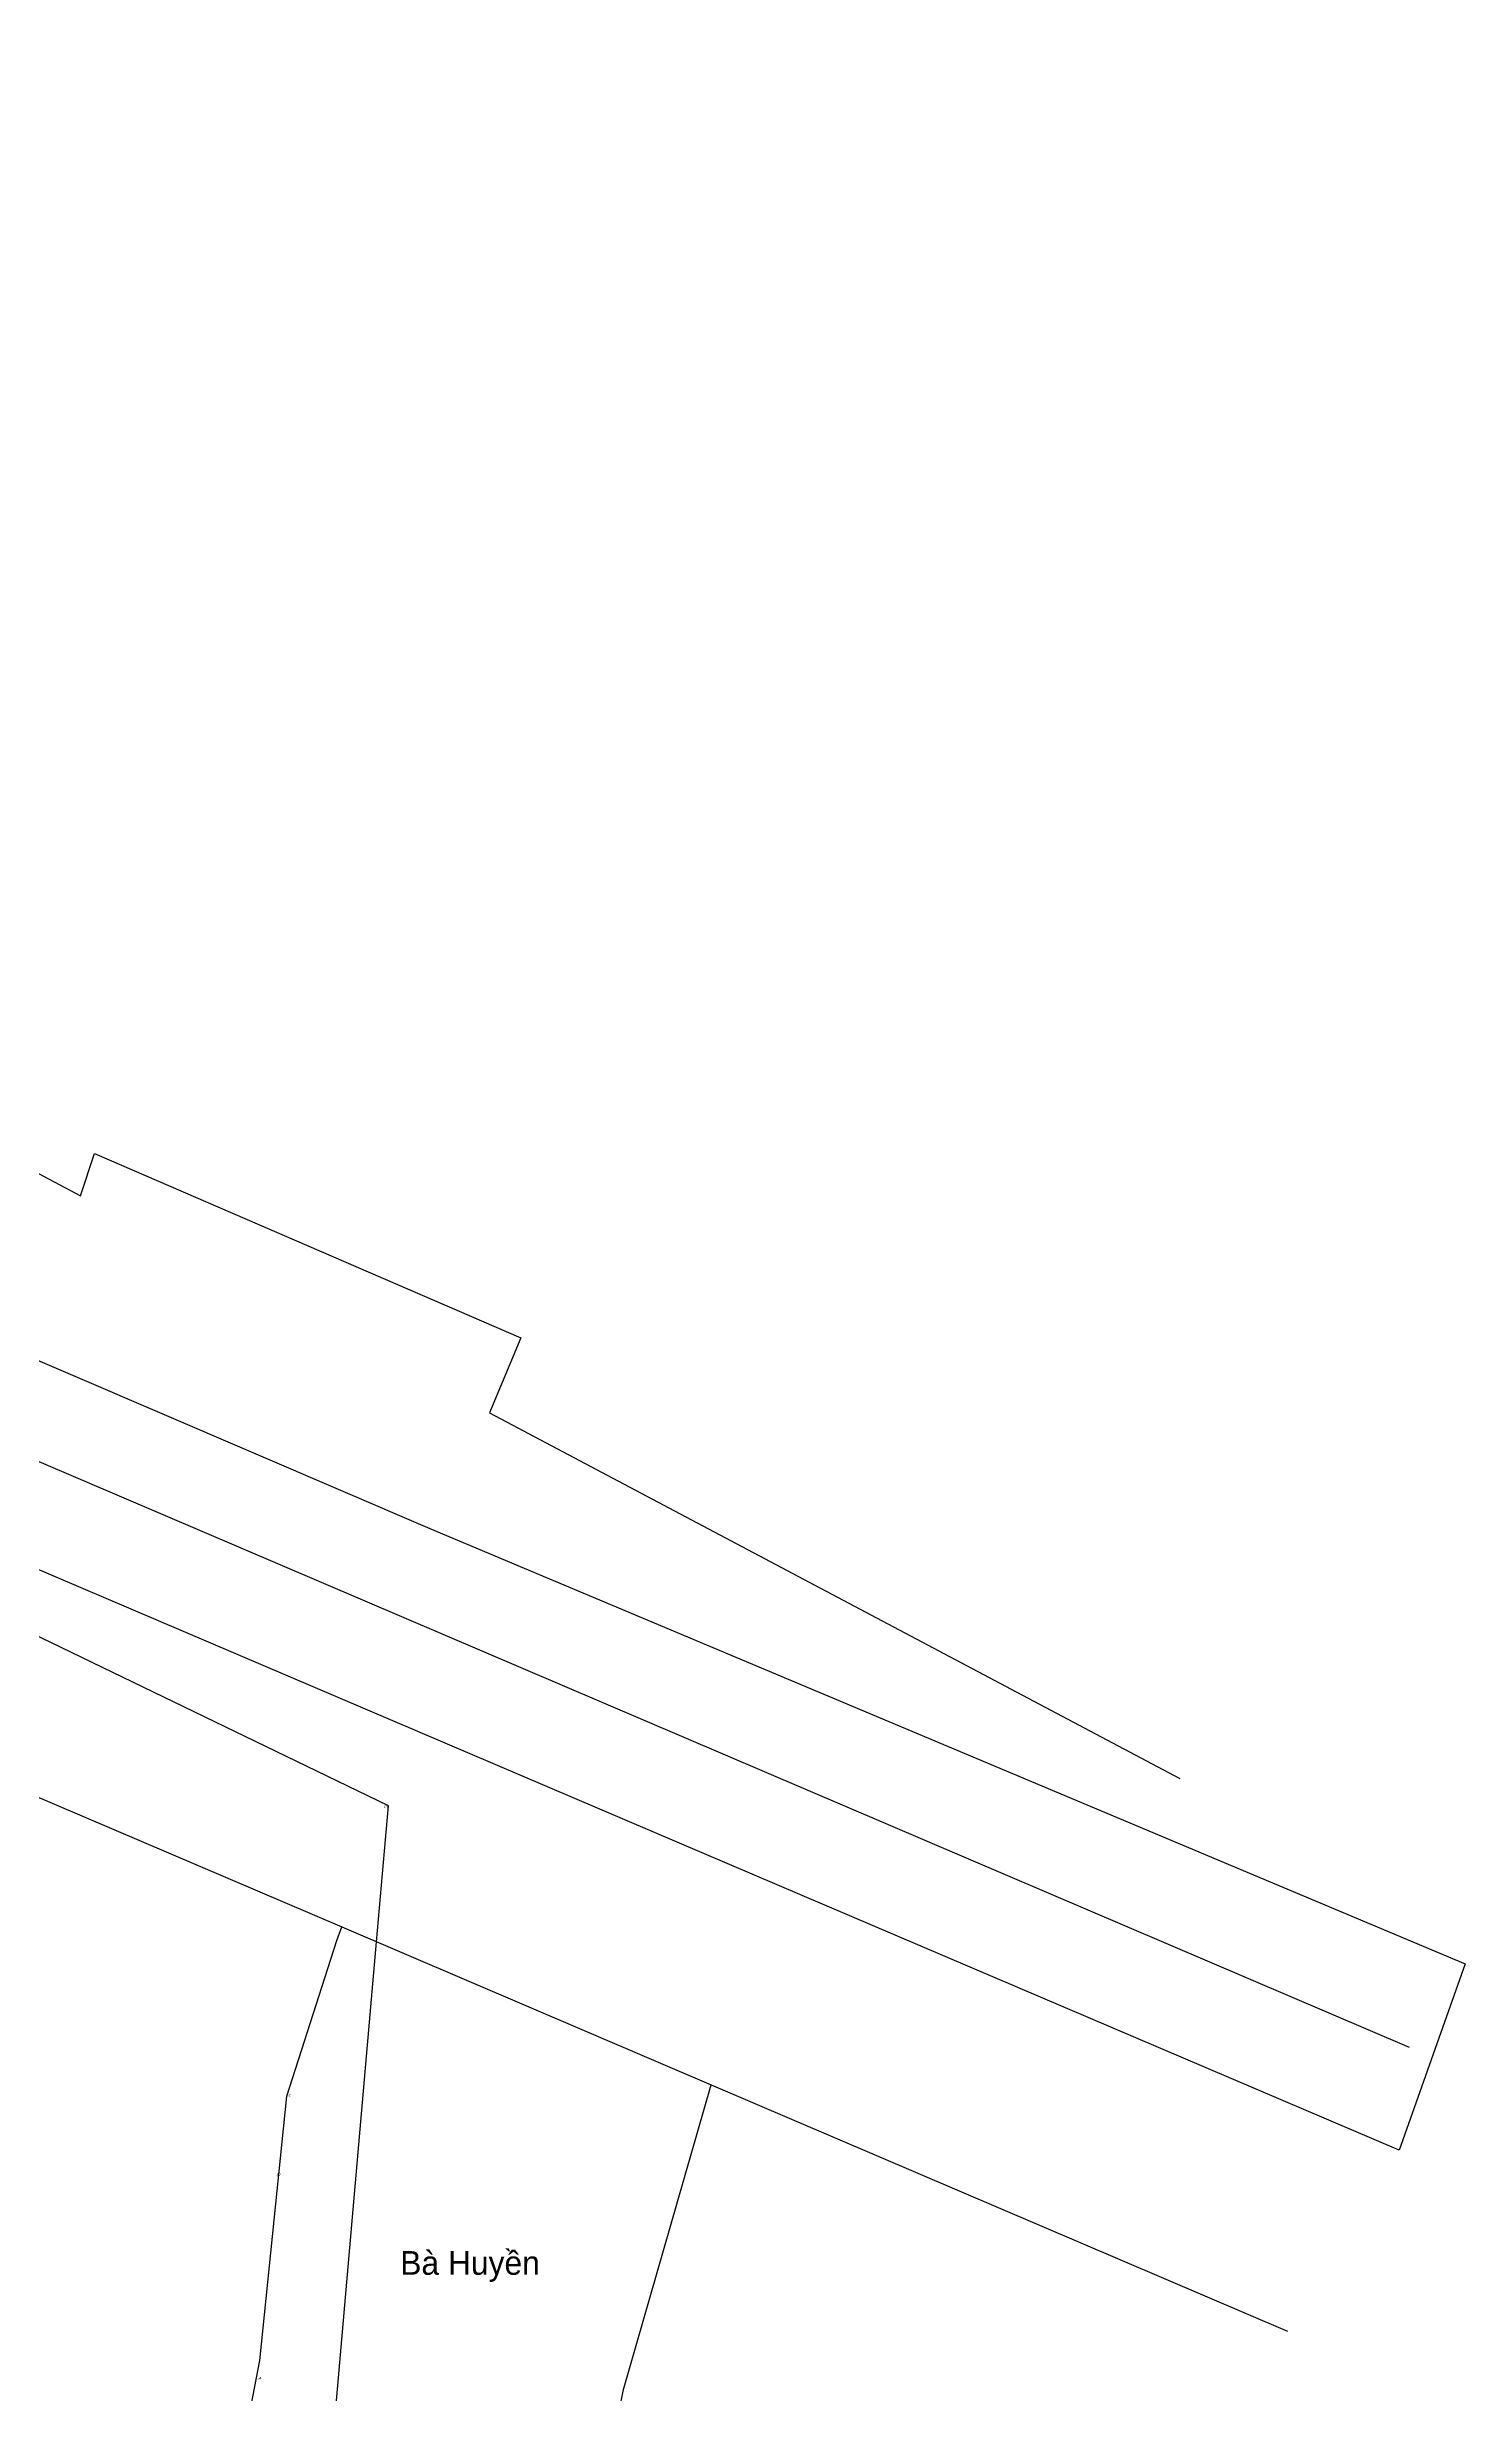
# Model space of a CAD drawing. Extents: x 550048 to 550251, y 1838135 to 1838333.
# Drawn here: x 550191.2 to 550250.9, y 1838234.7 to 1838333.4 of the extents above; entities that cross this region are included whole.
import ezdxf

# ---------------------------------------------------------------- set-up
doc = ezdxf.new("R2010")
doc.units = 0
for name, color, linetype in [('Level 10', 7, 'Continuous'), ('Level 12', 7, 'Continuous'), ('Level 15', 7, 'Continuous'), ('Level 22', 7, 'Continuous'), ('Level 23', 7, 'Continuous'), ('Level 29', 7, 'Continuous'), ('Level 7', 7, 'Continuous')]:
    doc.layers.add(name, color=color, linetype=linetype)

msp = doc.modelspace()

# ---------------------------------------------------------------- linework, layer by layer
at = {"layer": 'Level 10'}
for p, q in [((550185.7836, 1838261.8897), (550203.6264, 1838254.2656)), ((550203.6264, 1838254.2656), (550219.1781, 1838247.6205)), ((550219.1781, 1838247.6205), (550243.4287, 1838237.2584))]:
    msp.add_line(p, q, dxfattribs=at)
for points in [[(550195.93, 1838167.43), (550197.75, 1838181.05), (550196.59, 1838195.31), (550196.21, 1838201.61), (550196.81, 1838211.24), (550198.519, 1838227.361), (550200.18, 1838236.03), (550201.319, 1838247.144), (550203.42, 1838253.7), (550203.6264, 1838254.2656)], [(550195.93, 1838167.43), (550196.8111, 1838165.0417), (550200.804, 1838164.905), (550203.746, 1838166.149), (550205.706, 1838168.198), (550210.0163, 1838176.4414), (550208.88, 1838189.15), (550210.59, 1838196.8), (550211.45, 1838204.26), (550209.85, 1838204.94), (550209.8, 1838207.71), (550211.71, 1838215.23), (550213.43, 1838224.65), (550215.4845, 1838234.8045), (550219.1781, 1838247.6205)]]:
    msp.add_lwpolyline(points, dxfattribs=at)
at = {"layer": 'Level 22'}
for points in [[(550119.2296, 1838303.6225), (550124.541, 1838302.886), (550133.309, 1838300.874), (550143.317, 1838298.105), (550152.458, 1838294.635), (550158.797, 1838291.97), (550169.708, 1838287.101), (550173.493, 1838285.546), (550207.3317, 1838271.034), (550250.8944, 1838252.7081), (550248.1159, 1838244.8768), (550219.9441, 1838256.8941), (550170.733, 1838277.886), (550162.407, 1838281.315), (550155.839, 1838284.179), (550147.813, 1838287.346), (550135.997, 1838290.961), (550126.153, 1838293.261), (550113.313, 1838295.356)], [(550155.3295, 1838289.0395), (550248.5367, 1838249.2128)]]:
    msp.add_lwpolyline(points, dxfattribs=at)
at = {"layer": 'Level 23'}
msp.add_lwpolyline([(550168, 1838333.36), (550154.29, 1838300.61), (550171.12, 1838293.18), (550181.16, 1838289.93), (550186.87, 1838288.08), (550192.6292, 1838285.0277), (550193.22, 1838286.8), (550211.17, 1838279.05), (550209.8503, 1838275.9007), (550238.89, 1838260.51)], dxfattribs=at)
at = {"layer": 'Level 29'}
for points in [[(550205.0912, 1838253.6397), (550205.59, 1838259.36), (550187.52, 1838268.09)], [(550195.9692, 1838167.7235), (550198.26, 1838175.29), (550205.0912, 1838253.6397)]]:
    msp.add_lwpolyline(points, dxfattribs=at)
at = {"layer": 'Level 7'}
for p, q in [((550205.429, 1838259.303), (550205.429, 1838259.303)), ((550201.319, 1838247.144), (550201.319, 1838247.144)), ((550200.903, 1838243.818), (550200.903, 1838243.818)), ((550200.087, 1838235.226), (550200.087, 1838235.226))]:
    msp.add_line(p, q, dxfattribs=at)

# ---------------------------------------------------------------- texts
at = {"layer": 'Level 12'}
for s, p in [('p1', (550205.43, 1838259.3)), ('p2', (550201.32, 1838247.14)), ('p3', (550200.9, 1838243.82)), ('p4', (550200.09, 1838235.23))]:
    msp.add_text(s, height=0.1, dxfattribs=at).set_placement(p)
at = {"layer": 'Level 15'}
msp.add_text('Bà Huyền', height=0.99996, dxfattribs=at).set_placement((550206.09, 1838239.63))

doc.saveas('drawing.dxf')
